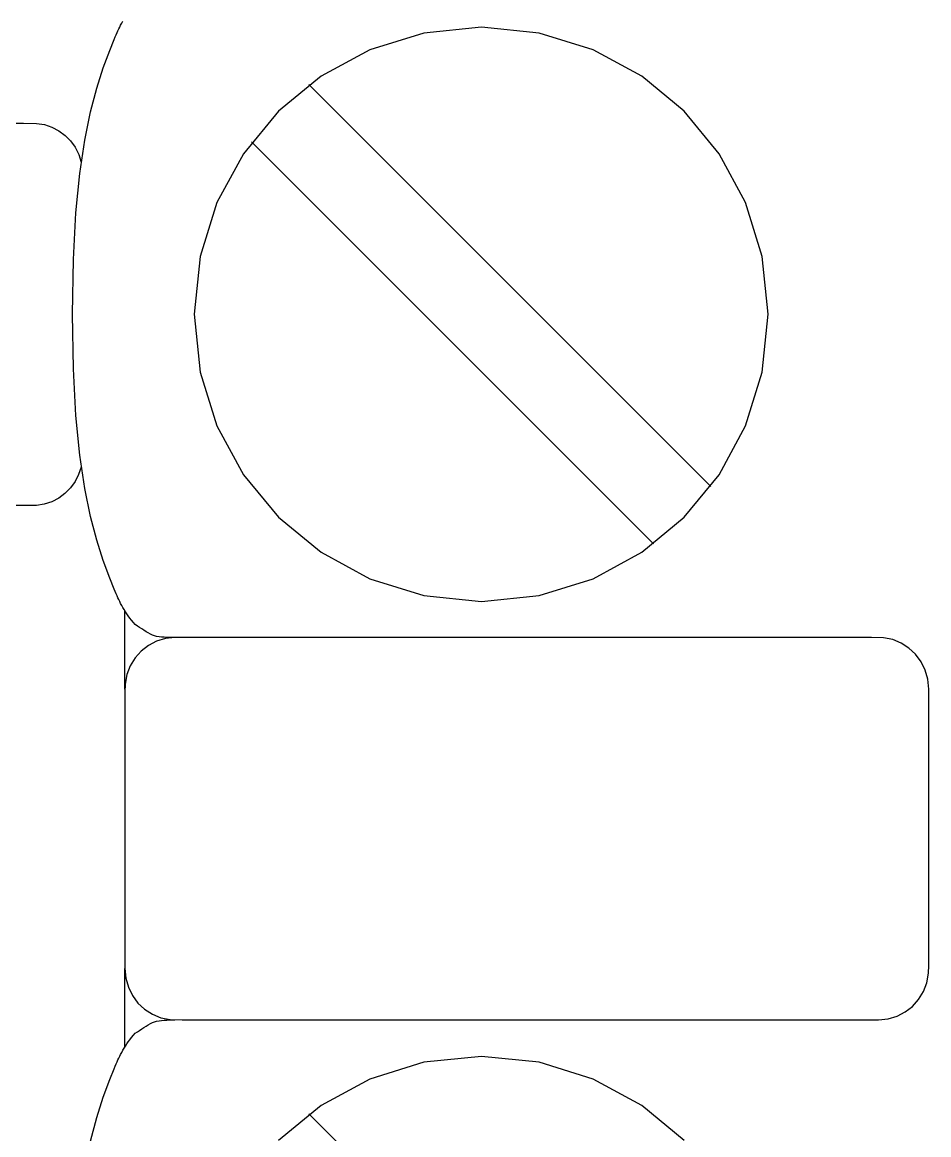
# Model space of a CAD drawing. Extents: x 1 to 47.7, y 0.2 to 35.
# Drawn here: x 35.393 to 35.922, y 17.557 to 18.205 of the extents above; entities that cross this region are included whole.
import ezdxf

# ---------------------------------------------------------------- set-up
doc = ezdxf.new("R2010")
doc.units = 0
doc.header["$MEASUREMENT"] = 0
for name, color, linetype in [('5_1___24__TARGET_LEDS___12', 7, 'CONTINUOUS'), ('6_2___8__INDEPENDENT_INPUT', 7, 'CONTINUOUS'), ('6_3___8__OPTOISO_INDEPENDE', 7, 'CONTINUOUS'), ('6_4___24__OPTOISO_INDEPEND', 7, 'CONTINUOUS'), ('6_5___8__INDEPENDENT_INPUT', 7, 'CONTINUOUS'), ('6_6___8__INDEPENDENT_INPUT', 7, 'CONTINUOUS'), ('6_7___8__OPTOISO_INDEPENDE', 7, 'CONTINUOUS'), ('6_8___8__OPTOISO_INDEPENDE', 7, 'CONTINUOUS')]:
    doc.layers.add(name, color=color, linetype=linetype)

msp = doc.modelspace()

# ---------------------------------------------------------------- linework, layer by layer
at = {"layer": '5_1___24__TARGET_LEDS___12'}
for points in [[(35.48256, 17.84659), (35.48106, 17.84659), (35.47949, 17.84662), (35.47789, 17.84666), (35.47629, 17.84674), (35.47473, 17.84687), (35.47324, 17.84704), (35.47187, 17.84726), (35.47065, 17.84756), (35.4695, 17.84798), (35.46826, 17.84857), (35.467, 17.84926), (35.46574, 17.85002), (35.46447, 17.85083), (35.4632, 17.85166), (35.46193, 17.8525), (35.46067, 17.85333), (35.45942, 17.85413), (35.45827, 17.85535), (35.4572, 17.85666), (35.45621, 17.85794), (35.45528, 17.8592), (35.45441, 17.86044), (35.45361, 17.86168), (35.45285, 17.86291), (35.45214, 17.86414), (35.45147, 17.86537), (35.45086, 17.86654), (35.4503, 17.86764), (35.44977, 17.86869), (35.44926, 17.86976), (35.44875, 17.87087), (35.44822, 17.87206), (35.44766, 17.87339), (35.44704, 17.87489), (35.44456, 17.88121), (35.44075, 17.89149), (35.43693, 17.90328), (35.43327, 17.91709), (35.42991, 17.93347), (35.42703, 17.95293), (35.42477, 17.976), (35.4233, 18.0032), (35.42277, 18.03506), (35.4233, 18.06692), (35.42477, 18.09412), (35.42703, 18.11719), (35.42991, 18.13665), (35.43327, 18.15302), (35.43693, 18.16684), (35.44075, 18.17863), (35.44456, 18.18891), (35.44704, 18.19522), (35.44766, 18.19672), (35.44822, 18.19805), (35.44875, 18.19925), (35.44926, 18.20036), (35.44977, 18.20142), (35.4503, 18.20248), (35.45086, 18.20357), (35.45147, 18.20474), (35.45214, 18.20598)], [(35.79492, 17.93471), (35.56065, 18.16898)], [(35.36199, 18.14643), (35.39423, 18.14643), (35.40173, 18.14636), (35.40639, 18.14563), (35.41077, 18.14418), (35.41481, 18.14207), (35.41846, 18.13936), (35.42165, 18.13611), (35.42432, 18.13239), (35.42642, 18.12826), (35.42789, 18.12378)], [(35.7615, 17.90129), (35.52723, 18.13555)], [(35.42789, 17.946), (35.42639, 17.94157), (35.42427, 17.93748), (35.42159, 17.93379), (35.4184, 17.93058), (35.41475, 17.9279), (35.41072, 17.92581), (35.40636, 17.92438), (35.40172, 17.92366), (35.39423, 17.92359), (35.36199, 17.92359)], [(35.45331, 17.8166), (35.45331, 17.86215)], [(35.45331, 17.6082), (35.45331, 17.65374)], [(35.43327, 17.55302), (35.43693, 17.56684), (35.44075, 17.57862), (35.44456, 17.5889), (35.44704, 17.59522), (35.44766, 17.59672), (35.44822, 17.59805), (35.44875, 17.59925), (35.44926, 17.60036), (35.44977, 17.60142), (35.4503, 17.60248), (35.45086, 17.60357), (35.45147, 17.60474), (35.45214, 17.60597), (35.45285, 17.60721), (35.45361, 17.60843), (35.45441, 17.60967), (35.45528, 17.61091), (35.45621, 17.61217), (35.4572, 17.61345), (35.45827, 17.61476), (35.45942, 17.61599), (35.46067, 17.61678), (35.46193, 17.61761), (35.4632, 17.61845), (35.46447, 17.61929), (35.46574, 17.62009), (35.467, 17.62085), (35.46826, 17.62154), (35.4695, 17.62214), (35.47065, 17.62256), (35.47187, 17.62287), (35.47324, 17.62312), (35.47473, 17.62333), (35.47629, 17.62349), (35.47789, 17.6236), (35.47949, 17.62368), (35.48106, 17.62373), (35.48256, 17.62374)], [(35.77942, 17.55339), (35.7547, 17.57382), (35.72632, 17.58924), (35.69495, 17.59899), (35.66127, 17.60239), (35.62756, 17.59899), (35.59615, 17.58924), (35.5677, 17.57382), (35.54291, 17.55339)], [(35.79492, 17.33471), (35.56065, 17.56897)]]:
    msp.add_lwpolyline(points, dxfattribs=at)
for points in [[(35.66127, 17.86771), (35.69495, 17.87111), (35.72632, 17.88086), (35.7547, 17.89629), (35.77942, 17.91673), (35.79982, 17.94151), (35.81522, 17.96995), (35.82495, 18.00138), (35.82834, 18.03513), (35.82495, 18.06883), (35.81522, 18.10022), (35.79982, 18.12863), (35.77942, 18.15339), (35.7547, 18.17382), (35.72632, 18.18925), (35.69495, 18.199), (35.66127, 18.2024), (35.62756, 18.199), (35.59615, 18.18925), (35.5677, 18.17382), (35.54291, 18.15339), (35.52245, 18.12863), (35.50699, 18.10022), (35.49722, 18.06883), (35.49381, 18.03513), (35.49722, 18.00138), (35.50699, 17.96995), (35.52245, 17.94151), (35.54291, 17.91673), (35.5677, 17.89629), (35.59615, 17.88086), (35.62756, 17.87111)], [(35.48256, 17.84659), (35.477, 17.84605), (35.47179, 17.84449), (35.46703, 17.84202), (35.46283, 17.83874), (35.45927, 17.83474), (35.45645, 17.83014), (35.45448, 17.82502), (35.45345, 17.81949), (35.45331, 17.81497), (35.45331, 17.80317), (35.45331, 17.78262), (35.45331, 17.7565), (35.45331, 17.72799), (35.45331, 17.70028), (35.45331, 17.67655), (35.45331, 17.65997), (35.45331, 17.65374), (35.45384, 17.64804), (35.45536, 17.6427), (35.45776, 17.63783), (35.46096, 17.63351), (35.46485, 17.62986), (35.46935, 17.62697), (35.47434, 17.62494), (35.47974, 17.62388), (35.48665, 17.62374), (35.51638, 17.62374), (35.56815, 17.62374), (35.63395, 17.62374), (35.70577, 17.62374), (35.77558, 17.62374), (35.83537, 17.62374), (35.87712, 17.62374), (35.89282, 17.62374), (35.89838, 17.62428), (35.90359, 17.62584), (35.90835, 17.62831), (35.91255, 17.63159), (35.91611, 17.63559), (35.91892, 17.6402), (35.9209, 17.64532), (35.92193, 17.65085), (35.92206, 17.65537), (35.92206, 17.66717), (35.92206, 17.68772), (35.92206, 17.71384), (35.92206, 17.74235), (35.92206, 17.77006), (35.92206, 17.79379), (35.92206, 17.81037), (35.92206, 17.8166), (35.92154, 17.8223), (35.92002, 17.82763), (35.91762, 17.83251), (35.91442, 17.83682), (35.91052, 17.84048), (35.90603, 17.84336), (35.90104, 17.84539), (35.89564, 17.84645), (35.88873, 17.84659), (35.859, 17.84659), (35.80723, 17.84659), (35.74143, 17.84659), (35.66961, 17.84659), (35.5998, 17.84659), (35.54001, 17.84659), (35.49826, 17.84659)]]:
    msp.add_lwpolyline(points, close=True, dxfattribs=at)
at = {"layer": '6_2___8__INDEPENDENT_INPUT'}
for points in [[(35.48256, 17.84659), (35.48106, 17.84659), (35.47949, 17.84662), (35.47789, 17.84666), (35.47629, 17.84674), (35.47473, 17.84687), (35.47324, 17.84704), (35.47187, 17.84726), (35.47065, 17.84756), (35.4695, 17.84798), (35.46826, 17.84857), (35.467, 17.84926), (35.46574, 17.85002), (35.46447, 17.85083), (35.4632, 17.85166), (35.46193, 17.8525), (35.46067, 17.85333), (35.45942, 17.85413), (35.45827, 17.85535), (35.4572, 17.85666), (35.45621, 17.85794), (35.45528, 17.8592), (35.45441, 17.86044), (35.45361, 17.86168), (35.45285, 17.86291), (35.45214, 17.86414), (35.45147, 17.86537), (35.45086, 17.86654), (35.4503, 17.86764), (35.44977, 17.86869), (35.44926, 17.86976), (35.44875, 17.87087), (35.44822, 17.87206), (35.44766, 17.87339), (35.44704, 17.87489), (35.44456, 17.88121), (35.44075, 17.89149), (35.43693, 17.90328), (35.43327, 17.91709), (35.42991, 17.93347), (35.42703, 17.95293), (35.42477, 17.976), (35.4233, 18.0032), (35.42277, 18.03506), (35.4233, 18.06692), (35.42477, 18.09412), (35.42703, 18.11719), (35.42991, 18.13665), (35.43327, 18.15302), (35.43693, 18.16684), (35.44075, 18.17863), (35.44456, 18.18891), (35.44704, 18.19522), (35.44766, 18.19672), (35.44822, 18.19805), (35.44875, 18.19925), (35.44926, 18.20036), (35.44977, 18.20142), (35.4503, 18.20248), (35.45086, 18.20357), (35.45147, 18.20474), (35.45214, 18.20598)], [(35.79492, 17.93471), (35.56065, 18.16898)], [(35.36199, 18.14643), (35.39423, 18.14643), (35.40173, 18.14636), (35.40639, 18.14563), (35.41077, 18.14418), (35.41481, 18.14207), (35.41846, 18.13936), (35.42165, 18.13611), (35.42432, 18.13239), (35.42642, 18.12826), (35.42789, 18.12378)], [(35.7615, 17.90129), (35.52723, 18.13555)], [(35.42789, 17.946), (35.42639, 17.94157), (35.42427, 17.93748), (35.42159, 17.93379), (35.4184, 17.93058), (35.41475, 17.9279), (35.41072, 17.92581), (35.40636, 17.92438), (35.40172, 17.92366), (35.39423, 17.92359), (35.36199, 17.92359)], [(35.45331, 17.8166), (35.45331, 17.86215)], [(35.45331, 17.6082), (35.45331, 17.65374)], [(35.43327, 17.55302), (35.43693, 17.56684), (35.44075, 17.57862), (35.44456, 17.5889), (35.44704, 17.59522), (35.44766, 17.59672), (35.44822, 17.59805), (35.44875, 17.59925), (35.44926, 17.60036), (35.44977, 17.60142), (35.4503, 17.60248), (35.45086, 17.60357), (35.45147, 17.60474), (35.45214, 17.60597), (35.45285, 17.60721), (35.45361, 17.60843), (35.45441, 17.60967), (35.45528, 17.61091), (35.45621, 17.61217), (35.4572, 17.61345), (35.45827, 17.61476), (35.45942, 17.61599), (35.46067, 17.61678), (35.46193, 17.61761), (35.4632, 17.61845), (35.46447, 17.61929), (35.46574, 17.62009), (35.467, 17.62085), (35.46826, 17.62154), (35.4695, 17.62214), (35.47065, 17.62256), (35.47187, 17.62287), (35.47324, 17.62312), (35.47473, 17.62333), (35.47629, 17.62349), (35.47789, 17.6236), (35.47949, 17.62368), (35.48106, 17.62373), (35.48256, 17.62374)], [(35.77942, 17.55339), (35.7547, 17.57382), (35.72632, 17.58924), (35.69495, 17.59899), (35.66127, 17.60239), (35.62756, 17.59899), (35.59615, 17.58924), (35.5677, 17.57382), (35.54291, 17.55339)], [(35.79492, 17.33471), (35.56065, 17.56897)]]:
    msp.add_lwpolyline(points, dxfattribs=at)
for points in [[(35.66127, 17.86771), (35.69495, 17.87111), (35.72632, 17.88086), (35.7547, 17.89629), (35.77942, 17.91673), (35.79982, 17.94151), (35.81522, 17.96995), (35.82495, 18.00138), (35.82834, 18.03513), (35.82495, 18.06883), (35.81522, 18.10022), (35.79982, 18.12863), (35.77942, 18.15339), (35.7547, 18.17382), (35.72632, 18.18925), (35.69495, 18.199), (35.66127, 18.2024), (35.62756, 18.199), (35.59615, 18.18925), (35.5677, 18.17382), (35.54291, 18.15339), (35.52245, 18.12863), (35.50699, 18.10022), (35.49722, 18.06883), (35.49381, 18.03513), (35.49722, 18.00138), (35.50699, 17.96995), (35.52245, 17.94151), (35.54291, 17.91673), (35.5677, 17.89629), (35.59615, 17.88086), (35.62756, 17.87111)], [(35.48256, 17.84659), (35.477, 17.84605), (35.47179, 17.84449), (35.46703, 17.84202), (35.46283, 17.83874), (35.45927, 17.83474), (35.45645, 17.83014), (35.45448, 17.82502), (35.45345, 17.81949), (35.45331, 17.81497), (35.45331, 17.80317), (35.45331, 17.78262), (35.45331, 17.7565), (35.45331, 17.72799), (35.45331, 17.70028), (35.45331, 17.67655), (35.45331, 17.65997), (35.45331, 17.65374), (35.45384, 17.64804), (35.45536, 17.6427), (35.45776, 17.63783), (35.46096, 17.63351), (35.46485, 17.62986), (35.46935, 17.62697), (35.47434, 17.62494), (35.47974, 17.62388), (35.48665, 17.62374), (35.51638, 17.62374), (35.56815, 17.62374), (35.63395, 17.62374), (35.70577, 17.62374), (35.77558, 17.62374), (35.83537, 17.62374), (35.87712, 17.62374), (35.89282, 17.62374), (35.89838, 17.62428), (35.90359, 17.62584), (35.90835, 17.62831), (35.91255, 17.63159), (35.91611, 17.63559), (35.91892, 17.6402), (35.9209, 17.64532), (35.92193, 17.65085), (35.92206, 17.65537), (35.92206, 17.66717), (35.92206, 17.68772), (35.92206, 17.71384), (35.92206, 17.74235), (35.92206, 17.77006), (35.92206, 17.79379), (35.92206, 17.81037), (35.92206, 17.8166), (35.92154, 17.8223), (35.92002, 17.82763), (35.91762, 17.83251), (35.91442, 17.83682), (35.91052, 17.84048), (35.90603, 17.84336), (35.90104, 17.84539), (35.89564, 17.84645), (35.88873, 17.84659), (35.859, 17.84659), (35.80723, 17.84659), (35.74143, 17.84659), (35.66961, 17.84659), (35.5998, 17.84659), (35.54001, 17.84659), (35.49826, 17.84659)]]:
    msp.add_lwpolyline(points, close=True, dxfattribs=at)
at = {"layer": '6_3___8__OPTOISO_INDEPENDE'}
for points in [[(35.48256, 17.84659), (35.48106, 17.84659), (35.47949, 17.84662), (35.47789, 17.84666), (35.47629, 17.84674), (35.47473, 17.84687), (35.47324, 17.84704), (35.47187, 17.84726), (35.47065, 17.84756), (35.4695, 17.84798), (35.46826, 17.84857), (35.467, 17.84926), (35.46574, 17.85002), (35.46447, 17.85083), (35.4632, 17.85166), (35.46193, 17.8525), (35.46067, 17.85333), (35.45942, 17.85413), (35.45827, 17.85535), (35.4572, 17.85666), (35.45621, 17.85794), (35.45528, 17.8592), (35.45441, 17.86044), (35.45361, 17.86168), (35.45285, 17.86291), (35.45214, 17.86414), (35.45147, 17.86537), (35.45086, 17.86654), (35.4503, 17.86764), (35.44977, 17.86869), (35.44926, 17.86976), (35.44875, 17.87087), (35.44822, 17.87206), (35.44766, 17.87339), (35.44704, 17.87489), (35.44456, 17.88121), (35.44075, 17.89149), (35.43693, 17.90328), (35.43327, 17.91709), (35.42991, 17.93347), (35.42703, 17.95293), (35.42477, 17.976), (35.4233, 18.0032), (35.42277, 18.03506), (35.4233, 18.06692), (35.42477, 18.09412), (35.42703, 18.11719), (35.42991, 18.13665), (35.43327, 18.15302), (35.43693, 18.16684), (35.44075, 18.17863), (35.44456, 18.18891), (35.44704, 18.19522), (35.44766, 18.19672), (35.44822, 18.19805), (35.44875, 18.19925), (35.44926, 18.20036), (35.44977, 18.20142), (35.4503, 18.20248), (35.45086, 18.20357), (35.45147, 18.20474), (35.45214, 18.20598)], [(35.79492, 17.93471), (35.56065, 18.16898)], [(35.36199, 18.14643), (35.39423, 18.14643), (35.40173, 18.14636), (35.40639, 18.14563), (35.41077, 18.14418), (35.41481, 18.14207), (35.41846, 18.13936), (35.42165, 18.13611), (35.42432, 18.13239), (35.42642, 18.12826), (35.42789, 18.12378)], [(35.7615, 17.90129), (35.52723, 18.13555)], [(35.42789, 17.946), (35.42639, 17.94157), (35.42427, 17.93748), (35.42159, 17.93379), (35.4184, 17.93058), (35.41475, 17.9279), (35.41072, 17.92581), (35.40636, 17.92438), (35.40172, 17.92366), (35.39423, 17.92359), (35.36199, 17.92359)], [(35.45331, 17.8166), (35.45331, 17.86215)], [(35.45331, 17.6082), (35.45331, 17.65374)], [(35.43327, 17.55302), (35.43693, 17.56684), (35.44075, 17.57862), (35.44456, 17.5889), (35.44704, 17.59522), (35.44766, 17.59672), (35.44822, 17.59805), (35.44875, 17.59925), (35.44926, 17.60036), (35.44977, 17.60142), (35.4503, 17.60248), (35.45086, 17.60357), (35.45147, 17.60474), (35.45214, 17.60597), (35.45285, 17.60721), (35.45361, 17.60843), (35.45441, 17.60967), (35.45528, 17.61091), (35.45621, 17.61217), (35.4572, 17.61345), (35.45827, 17.61476), (35.45942, 17.61599), (35.46067, 17.61678), (35.46193, 17.61761), (35.4632, 17.61845), (35.46447, 17.61929), (35.46574, 17.62009), (35.467, 17.62085), (35.46826, 17.62154), (35.4695, 17.62214), (35.47065, 17.62256), (35.47187, 17.62287), (35.47324, 17.62312), (35.47473, 17.62333), (35.47629, 17.62349), (35.47789, 17.6236), (35.47949, 17.62368), (35.48106, 17.62373), (35.48256, 17.62374)], [(35.77942, 17.55339), (35.7547, 17.57382), (35.72632, 17.58924), (35.69495, 17.59899), (35.66127, 17.60239), (35.62756, 17.59899), (35.59615, 17.58924), (35.5677, 17.57382), (35.54291, 17.55339)], [(35.79492, 17.33471), (35.56065, 17.56897)]]:
    msp.add_lwpolyline(points, dxfattribs=at)
for points in [[(35.66127, 17.86771), (35.69495, 17.87111), (35.72632, 17.88086), (35.7547, 17.89629), (35.77942, 17.91673), (35.79982, 17.94151), (35.81522, 17.96995), (35.82495, 18.00138), (35.82834, 18.03513), (35.82495, 18.06883), (35.81522, 18.10022), (35.79982, 18.12863), (35.77942, 18.15339), (35.7547, 18.17382), (35.72632, 18.18925), (35.69495, 18.199), (35.66127, 18.2024), (35.62756, 18.199), (35.59615, 18.18925), (35.5677, 18.17382), (35.54291, 18.15339), (35.52245, 18.12863), (35.50699, 18.10022), (35.49722, 18.06883), (35.49381, 18.03513), (35.49722, 18.00138), (35.50699, 17.96995), (35.52245, 17.94151), (35.54291, 17.91673), (35.5677, 17.89629), (35.59615, 17.88086), (35.62756, 17.87111)], [(35.48256, 17.84659), (35.477, 17.84605), (35.47179, 17.84449), (35.46703, 17.84202), (35.46283, 17.83874), (35.45927, 17.83474), (35.45645, 17.83014), (35.45448, 17.82502), (35.45345, 17.81949), (35.45331, 17.81497), (35.45331, 17.80317), (35.45331, 17.78262), (35.45331, 17.7565), (35.45331, 17.72799), (35.45331, 17.70028), (35.45331, 17.67655), (35.45331, 17.65997), (35.45331, 17.65374), (35.45384, 17.64804), (35.45536, 17.6427), (35.45776, 17.63783), (35.46096, 17.63351), (35.46485, 17.62986), (35.46935, 17.62697), (35.47434, 17.62494), (35.47974, 17.62388), (35.48665, 17.62374), (35.51638, 17.62374), (35.56815, 17.62374), (35.63395, 17.62374), (35.70577, 17.62374), (35.77558, 17.62374), (35.83537, 17.62374), (35.87712, 17.62374), (35.89282, 17.62374), (35.89838, 17.62428), (35.90359, 17.62584), (35.90835, 17.62831), (35.91255, 17.63159), (35.91611, 17.63559), (35.91892, 17.6402), (35.9209, 17.64532), (35.92193, 17.65085), (35.92206, 17.65537), (35.92206, 17.66717), (35.92206, 17.68772), (35.92206, 17.71384), (35.92206, 17.74235), (35.92206, 17.77006), (35.92206, 17.79379), (35.92206, 17.81037), (35.92206, 17.8166), (35.92154, 17.8223), (35.92002, 17.82763), (35.91762, 17.83251), (35.91442, 17.83682), (35.91052, 17.84048), (35.90603, 17.84336), (35.90104, 17.84539), (35.89564, 17.84645), (35.88873, 17.84659), (35.859, 17.84659), (35.80723, 17.84659), (35.74143, 17.84659), (35.66961, 17.84659), (35.5998, 17.84659), (35.54001, 17.84659), (35.49826, 17.84659)]]:
    msp.add_lwpolyline(points, close=True, dxfattribs=at)
at = {"layer": '6_4___24__OPTOISO_INDEPEND'}
for points in [[(35.48256, 17.84659), (35.48106, 17.84659), (35.47949, 17.84662), (35.47789, 17.84666), (35.47629, 17.84674), (35.47473, 17.84687), (35.47324, 17.84704), (35.47187, 17.84726), (35.47065, 17.84756), (35.4695, 17.84798), (35.46826, 17.84857), (35.467, 17.84926), (35.46574, 17.85002), (35.46447, 17.85083), (35.4632, 17.85166), (35.46193, 17.8525), (35.46067, 17.85333), (35.45942, 17.85413), (35.45827, 17.85535), (35.4572, 17.85666), (35.45621, 17.85794), (35.45528, 17.8592), (35.45441, 17.86044), (35.45361, 17.86168), (35.45285, 17.86291), (35.45214, 17.86414), (35.45147, 17.86537), (35.45086, 17.86654), (35.4503, 17.86764), (35.44977, 17.86869), (35.44926, 17.86976), (35.44875, 17.87087), (35.44822, 17.87206), (35.44766, 17.87339), (35.44704, 17.87489), (35.44456, 17.88121), (35.44075, 17.89149), (35.43693, 17.90328), (35.43327, 17.91709), (35.42991, 17.93347), (35.42703, 17.95293), (35.42477, 17.976), (35.4233, 18.0032), (35.42277, 18.03506), (35.4233, 18.06692), (35.42477, 18.09412), (35.42703, 18.11719), (35.42991, 18.13665), (35.43327, 18.15302), (35.43693, 18.16684), (35.44075, 18.17863), (35.44456, 18.18891), (35.44704, 18.19522), (35.44766, 18.19672), (35.44822, 18.19805), (35.44875, 18.19925), (35.44926, 18.20036), (35.44977, 18.20142), (35.4503, 18.20248), (35.45086, 18.20357), (35.45147, 18.20474), (35.45214, 18.20598)], [(35.79492, 17.93471), (35.56065, 18.16898)], [(35.36199, 18.14643), (35.39423, 18.14643), (35.40173, 18.14636), (35.40639, 18.14563), (35.41077, 18.14418), (35.41481, 18.14207), (35.41846, 18.13936), (35.42165, 18.13611), (35.42432, 18.13239), (35.42642, 18.12826), (35.42789, 18.12378)], [(35.7615, 17.90129), (35.52723, 18.13555)], [(35.42789, 17.946), (35.42639, 17.94157), (35.42427, 17.93748), (35.42159, 17.93379), (35.4184, 17.93058), (35.41475, 17.9279), (35.41072, 17.92581), (35.40636, 17.92438), (35.40172, 17.92366), (35.39423, 17.92359), (35.36199, 17.92359)], [(35.45331, 17.8166), (35.45331, 17.86215)], [(35.45331, 17.6082), (35.45331, 17.65374)], [(35.43327, 17.55302), (35.43693, 17.56684), (35.44075, 17.57862), (35.44456, 17.5889), (35.44704, 17.59522), (35.44766, 17.59672), (35.44822, 17.59805), (35.44875, 17.59925), (35.44926, 17.60036), (35.44977, 17.60142), (35.4503, 17.60248), (35.45086, 17.60357), (35.45147, 17.60474), (35.45214, 17.60597), (35.45285, 17.60721), (35.45361, 17.60843), (35.45441, 17.60967), (35.45528, 17.61091), (35.45621, 17.61217), (35.4572, 17.61345), (35.45827, 17.61476), (35.45942, 17.61599), (35.46067, 17.61678), (35.46193, 17.61761), (35.4632, 17.61845), (35.46447, 17.61929), (35.46574, 17.62009), (35.467, 17.62085), (35.46826, 17.62154), (35.4695, 17.62214), (35.47065, 17.62256), (35.47187, 17.62287), (35.47324, 17.62312), (35.47473, 17.62333), (35.47629, 17.62349), (35.47789, 17.6236), (35.47949, 17.62368), (35.48106, 17.62373), (35.48256, 17.62374)], [(35.77942, 17.55339), (35.7547, 17.57382), (35.72632, 17.58924), (35.69495, 17.59899), (35.66127, 17.60239), (35.62756, 17.59899), (35.59615, 17.58924), (35.5677, 17.57382), (35.54291, 17.55339)], [(35.79492, 17.33471), (35.56065, 17.56897)]]:
    msp.add_lwpolyline(points, dxfattribs=at)
for points in [[(35.66127, 17.86771), (35.69495, 17.87111), (35.72632, 17.88086), (35.7547, 17.89629), (35.77942, 17.91673), (35.79982, 17.94151), (35.81522, 17.96995), (35.82495, 18.00138), (35.82834, 18.03513), (35.82495, 18.06883), (35.81522, 18.10022), (35.79982, 18.12863), (35.77942, 18.15339), (35.7547, 18.17382), (35.72632, 18.18925), (35.69495, 18.199), (35.66127, 18.2024), (35.62756, 18.199), (35.59615, 18.18925), (35.5677, 18.17382), (35.54291, 18.15339), (35.52245, 18.12863), (35.50699, 18.10022), (35.49722, 18.06883), (35.49381, 18.03513), (35.49722, 18.00138), (35.50699, 17.96995), (35.52245, 17.94151), (35.54291, 17.91673), (35.5677, 17.89629), (35.59615, 17.88086), (35.62756, 17.87111)], [(35.48256, 17.84659), (35.477, 17.84605), (35.47179, 17.84449), (35.46703, 17.84202), (35.46283, 17.83874), (35.45927, 17.83474), (35.45645, 17.83014), (35.45448, 17.82502), (35.45345, 17.81949), (35.45331, 17.81497), (35.45331, 17.80317), (35.45331, 17.78262), (35.45331, 17.7565), (35.45331, 17.72799), (35.45331, 17.70028), (35.45331, 17.67655), (35.45331, 17.65997), (35.45331, 17.65374), (35.45384, 17.64804), (35.45536, 17.6427), (35.45776, 17.63783), (35.46096, 17.63351), (35.46485, 17.62986), (35.46935, 17.62697), (35.47434, 17.62494), (35.47974, 17.62388), (35.48665, 17.62374), (35.51638, 17.62374), (35.56815, 17.62374), (35.63395, 17.62374), (35.70577, 17.62374), (35.77558, 17.62374), (35.83537, 17.62374), (35.87712, 17.62374), (35.89282, 17.62374), (35.89838, 17.62428), (35.90359, 17.62584), (35.90835, 17.62831), (35.91255, 17.63159), (35.91611, 17.63559), (35.91892, 17.6402), (35.9209, 17.64532), (35.92193, 17.65085), (35.92206, 17.65537), (35.92206, 17.66717), (35.92206, 17.68772), (35.92206, 17.71384), (35.92206, 17.74235), (35.92206, 17.77006), (35.92206, 17.79379), (35.92206, 17.81037), (35.92206, 17.8166), (35.92154, 17.8223), (35.92002, 17.82763), (35.91762, 17.83251), (35.91442, 17.83682), (35.91052, 17.84048), (35.90603, 17.84336), (35.90104, 17.84539), (35.89564, 17.84645), (35.88873, 17.84659), (35.859, 17.84659), (35.80723, 17.84659), (35.74143, 17.84659), (35.66961, 17.84659), (35.5998, 17.84659), (35.54001, 17.84659), (35.49826, 17.84659)]]:
    msp.add_lwpolyline(points, close=True, dxfattribs=at)
at = {"layer": '6_5___8__INDEPENDENT_INPUT'}
for points in [[(35.48256, 17.84659), (35.48106, 17.84659), (35.47949, 17.84662), (35.47789, 17.84666), (35.47629, 17.84674), (35.47473, 17.84687), (35.47324, 17.84704), (35.47187, 17.84726), (35.47065, 17.84756), (35.4695, 17.84798), (35.46826, 17.84857), (35.467, 17.84926), (35.46574, 17.85002), (35.46447, 17.85083), (35.4632, 17.85166), (35.46193, 17.8525), (35.46067, 17.85333), (35.45942, 17.85413), (35.45827, 17.85535), (35.4572, 17.85666), (35.45621, 17.85794), (35.45528, 17.8592), (35.45441, 17.86044), (35.45361, 17.86168), (35.45285, 17.86291), (35.45214, 17.86414), (35.45147, 17.86537), (35.45086, 17.86654), (35.4503, 17.86764), (35.44977, 17.86869), (35.44926, 17.86976), (35.44875, 17.87087), (35.44822, 17.87206), (35.44766, 17.87339), (35.44704, 17.87489), (35.44456, 17.88121), (35.44075, 17.89149), (35.43693, 17.90328), (35.43327, 17.91709), (35.42991, 17.93347), (35.42703, 17.95293), (35.42477, 17.976), (35.4233, 18.0032), (35.42277, 18.03506), (35.4233, 18.06692), (35.42477, 18.09412), (35.42703, 18.11719), (35.42991, 18.13665), (35.43327, 18.15302), (35.43693, 18.16684), (35.44075, 18.17863), (35.44456, 18.18891), (35.44704, 18.19522), (35.44766, 18.19672), (35.44822, 18.19805), (35.44875, 18.19925), (35.44926, 18.20036), (35.44977, 18.20142), (35.4503, 18.20248), (35.45086, 18.20357), (35.45147, 18.20474), (35.45214, 18.20598)], [(35.79492, 17.93471), (35.56065, 18.16898)], [(35.36199, 18.14643), (35.39423, 18.14643), (35.40173, 18.14636), (35.40639, 18.14563), (35.41077, 18.14418), (35.41481, 18.14207), (35.41846, 18.13936), (35.42165, 18.13611), (35.42432, 18.13239), (35.42642, 18.12826), (35.42789, 18.12378)], [(35.7615, 17.90129), (35.52723, 18.13555)], [(35.42789, 17.946), (35.42639, 17.94157), (35.42427, 17.93748), (35.42159, 17.93379), (35.4184, 17.93058), (35.41475, 17.9279), (35.41072, 17.92581), (35.40636, 17.92438), (35.40172, 17.92366), (35.39423, 17.92359), (35.36199, 17.92359)], [(35.45331, 17.8166), (35.45331, 17.86215)], [(35.45331, 17.6082), (35.45331, 17.65374)], [(35.43327, 17.55302), (35.43693, 17.56684), (35.44075, 17.57862), (35.44456, 17.5889), (35.44704, 17.59522), (35.44766, 17.59672), (35.44822, 17.59805), (35.44875, 17.59925), (35.44926, 17.60036), (35.44977, 17.60142), (35.4503, 17.60248), (35.45086, 17.60357), (35.45147, 17.60474), (35.45214, 17.60597), (35.45285, 17.60721), (35.45361, 17.60843), (35.45441, 17.60967), (35.45528, 17.61091), (35.45621, 17.61217), (35.4572, 17.61345), (35.45827, 17.61476), (35.45942, 17.61599), (35.46067, 17.61678), (35.46193, 17.61761), (35.4632, 17.61845), (35.46447, 17.61929), (35.46574, 17.62009), (35.467, 17.62085), (35.46826, 17.62154), (35.4695, 17.62214), (35.47065, 17.62256), (35.47187, 17.62287), (35.47324, 17.62312), (35.47473, 17.62333), (35.47629, 17.62349), (35.47789, 17.6236), (35.47949, 17.62368), (35.48106, 17.62373), (35.48256, 17.62374)], [(35.77942, 17.55339), (35.7547, 17.57382), (35.72632, 17.58924), (35.69495, 17.59899), (35.66127, 17.60239), (35.62756, 17.59899), (35.59615, 17.58924), (35.5677, 17.57382), (35.54291, 17.55339)], [(35.79492, 17.33471), (35.56065, 17.56897)]]:
    msp.add_lwpolyline(points, dxfattribs=at)
for points in [[(35.66127, 17.86771), (35.69495, 17.87111), (35.72632, 17.88086), (35.7547, 17.89629), (35.77942, 17.91673), (35.79982, 17.94151), (35.81522, 17.96995), (35.82495, 18.00138), (35.82834, 18.03513), (35.82495, 18.06883), (35.81522, 18.10022), (35.79982, 18.12863), (35.77942, 18.15339), (35.7547, 18.17382), (35.72632, 18.18925), (35.69495, 18.199), (35.66127, 18.2024), (35.62756, 18.199), (35.59615, 18.18925), (35.5677, 18.17382), (35.54291, 18.15339), (35.52245, 18.12863), (35.50699, 18.10022), (35.49722, 18.06883), (35.49381, 18.03513), (35.49722, 18.00138), (35.50699, 17.96995), (35.52245, 17.94151), (35.54291, 17.91673), (35.5677, 17.89629), (35.59615, 17.88086), (35.62756, 17.87111)], [(35.48256, 17.84659), (35.477, 17.84605), (35.47179, 17.84449), (35.46703, 17.84202), (35.46283, 17.83874), (35.45927, 17.83474), (35.45645, 17.83014), (35.45448, 17.82502), (35.45345, 17.81949), (35.45331, 17.81497), (35.45331, 17.80317), (35.45331, 17.78262), (35.45331, 17.7565), (35.45331, 17.72799), (35.45331, 17.70028), (35.45331, 17.67655), (35.45331, 17.65997), (35.45331, 17.65374), (35.45384, 17.64804), (35.45536, 17.6427), (35.45776, 17.63783), (35.46096, 17.63351), (35.46485, 17.62986), (35.46935, 17.62697), (35.47434, 17.62494), (35.47974, 17.62388), (35.48665, 17.62374), (35.51638, 17.62374), (35.56815, 17.62374), (35.63395, 17.62374), (35.70577, 17.62374), (35.77558, 17.62374), (35.83537, 17.62374), (35.87712, 17.62374), (35.89282, 17.62374), (35.89838, 17.62428), (35.90359, 17.62584), (35.90835, 17.62831), (35.91255, 17.63159), (35.91611, 17.63559), (35.91892, 17.6402), (35.9209, 17.64532), (35.92193, 17.65085), (35.92206, 17.65537), (35.92206, 17.66717), (35.92206, 17.68772), (35.92206, 17.71384), (35.92206, 17.74235), (35.92206, 17.77006), (35.92206, 17.79379), (35.92206, 17.81037), (35.92206, 17.8166), (35.92154, 17.8223), (35.92002, 17.82763), (35.91762, 17.83251), (35.91442, 17.83682), (35.91052, 17.84048), (35.90603, 17.84336), (35.90104, 17.84539), (35.89564, 17.84645), (35.88873, 17.84659), (35.859, 17.84659), (35.80723, 17.84659), (35.74143, 17.84659), (35.66961, 17.84659), (35.5998, 17.84659), (35.54001, 17.84659), (35.49826, 17.84659)]]:
    msp.add_lwpolyline(points, close=True, dxfattribs=at)
at = {"layer": '6_6___8__INDEPENDENT_INPUT'}
for points in [[(35.48256, 17.84659), (35.48106, 17.84659), (35.47949, 17.84662), (35.47789, 17.84666), (35.47629, 17.84674), (35.47473, 17.84687), (35.47324, 17.84704), (35.47187, 17.84726), (35.47065, 17.84756), (35.4695, 17.84798), (35.46826, 17.84857), (35.467, 17.84926), (35.46574, 17.85002), (35.46447, 17.85083), (35.4632, 17.85166), (35.46193, 17.8525), (35.46067, 17.85333), (35.45942, 17.85413), (35.45827, 17.85535), (35.4572, 17.85666), (35.45621, 17.85794), (35.45528, 17.8592), (35.45441, 17.86044), (35.45361, 17.86168), (35.45285, 17.86291), (35.45214, 17.86414), (35.45147, 17.86537), (35.45086, 17.86654), (35.4503, 17.86764), (35.44977, 17.86869), (35.44926, 17.86976), (35.44875, 17.87087), (35.44822, 17.87206), (35.44766, 17.87339), (35.44704, 17.87489), (35.44456, 17.88121), (35.44075, 17.89149), (35.43693, 17.90328), (35.43327, 17.91709), (35.42991, 17.93347), (35.42703, 17.95293), (35.42477, 17.976), (35.4233, 18.0032), (35.42277, 18.03506), (35.4233, 18.06692), (35.42477, 18.09412), (35.42703, 18.11719), (35.42991, 18.13665), (35.43327, 18.15302), (35.43693, 18.16684), (35.44075, 18.17863), (35.44456, 18.18891), (35.44704, 18.19522), (35.44766, 18.19672), (35.44822, 18.19805), (35.44875, 18.19925), (35.44926, 18.20036), (35.44977, 18.20142), (35.4503, 18.20248), (35.45086, 18.20357), (35.45147, 18.20474), (35.45214, 18.20598)], [(35.79492, 17.93471), (35.56065, 18.16898)], [(35.36199, 18.14643), (35.39423, 18.14643), (35.40173, 18.14636), (35.40639, 18.14563), (35.41077, 18.14418), (35.41481, 18.14207), (35.41846, 18.13936), (35.42165, 18.13611), (35.42432, 18.13239), (35.42642, 18.12826), (35.42789, 18.12378)], [(35.7615, 17.90129), (35.52723, 18.13555)], [(35.42789, 17.946), (35.42639, 17.94157), (35.42427, 17.93748), (35.42159, 17.93379), (35.4184, 17.93058), (35.41475, 17.9279), (35.41072, 17.92581), (35.40636, 17.92438), (35.40172, 17.92366), (35.39423, 17.92359), (35.36199, 17.92359)], [(35.45331, 17.8166), (35.45331, 17.86215)], [(35.45331, 17.6082), (35.45331, 17.65374)], [(35.43327, 17.55302), (35.43693, 17.56684), (35.44075, 17.57862), (35.44456, 17.5889), (35.44704, 17.59522), (35.44766, 17.59672), (35.44822, 17.59805), (35.44875, 17.59925), (35.44926, 17.60036), (35.44977, 17.60142), (35.4503, 17.60248), (35.45086, 17.60357), (35.45147, 17.60474), (35.45214, 17.60597), (35.45285, 17.60721), (35.45361, 17.60843), (35.45441, 17.60967), (35.45528, 17.61091), (35.45621, 17.61217), (35.4572, 17.61345), (35.45827, 17.61476), (35.45942, 17.61599), (35.46067, 17.61678), (35.46193, 17.61761), (35.4632, 17.61845), (35.46447, 17.61929), (35.46574, 17.62009), (35.467, 17.62085), (35.46826, 17.62154), (35.4695, 17.62214), (35.47065, 17.62256), (35.47187, 17.62287), (35.47324, 17.62312), (35.47473, 17.62333), (35.47629, 17.62349), (35.47789, 17.6236), (35.47949, 17.62368), (35.48106, 17.62373), (35.48256, 17.62374)], [(35.77942, 17.55339), (35.7547, 17.57382), (35.72632, 17.58924), (35.69495, 17.59899), (35.66127, 17.60239), (35.62756, 17.59899), (35.59615, 17.58924), (35.5677, 17.57382), (35.54291, 17.55339)], [(35.79492, 17.33471), (35.56065, 17.56897)]]:
    msp.add_lwpolyline(points, dxfattribs=at)
for points in [[(35.66127, 17.86771), (35.69495, 17.87111), (35.72632, 17.88086), (35.7547, 17.89629), (35.77942, 17.91673), (35.79982, 17.94151), (35.81522, 17.96995), (35.82495, 18.00138), (35.82834, 18.03513), (35.82495, 18.06883), (35.81522, 18.10022), (35.79982, 18.12863), (35.77942, 18.15339), (35.7547, 18.17382), (35.72632, 18.18925), (35.69495, 18.199), (35.66127, 18.2024), (35.62756, 18.199), (35.59615, 18.18925), (35.5677, 18.17382), (35.54291, 18.15339), (35.52245, 18.12863), (35.50699, 18.10022), (35.49722, 18.06883), (35.49381, 18.03513), (35.49722, 18.00138), (35.50699, 17.96995), (35.52245, 17.94151), (35.54291, 17.91673), (35.5677, 17.89629), (35.59615, 17.88086), (35.62756, 17.87111)], [(35.48256, 17.84659), (35.477, 17.84605), (35.47179, 17.84449), (35.46703, 17.84202), (35.46283, 17.83874), (35.45927, 17.83474), (35.45645, 17.83014), (35.45448, 17.82502), (35.45345, 17.81949), (35.45331, 17.81497), (35.45331, 17.80317), (35.45331, 17.78262), (35.45331, 17.7565), (35.45331, 17.72799), (35.45331, 17.70028), (35.45331, 17.67655), (35.45331, 17.65997), (35.45331, 17.65374), (35.45384, 17.64804), (35.45536, 17.6427), (35.45776, 17.63783), (35.46096, 17.63351), (35.46485, 17.62986), (35.46935, 17.62697), (35.47434, 17.62494), (35.47974, 17.62388), (35.48665, 17.62374), (35.51638, 17.62374), (35.56815, 17.62374), (35.63395, 17.62374), (35.70577, 17.62374), (35.77558, 17.62374), (35.83537, 17.62374), (35.87712, 17.62374), (35.89282, 17.62374), (35.89838, 17.62428), (35.90359, 17.62584), (35.90835, 17.62831), (35.91255, 17.63159), (35.91611, 17.63559), (35.91892, 17.6402), (35.9209, 17.64532), (35.92193, 17.65085), (35.92206, 17.65537), (35.92206, 17.66717), (35.92206, 17.68772), (35.92206, 17.71384), (35.92206, 17.74235), (35.92206, 17.77006), (35.92206, 17.79379), (35.92206, 17.81037), (35.92206, 17.8166), (35.92154, 17.8223), (35.92002, 17.82763), (35.91762, 17.83251), (35.91442, 17.83682), (35.91052, 17.84048), (35.90603, 17.84336), (35.90104, 17.84539), (35.89564, 17.84645), (35.88873, 17.84659), (35.859, 17.84659), (35.80723, 17.84659), (35.74143, 17.84659), (35.66961, 17.84659), (35.5998, 17.84659), (35.54001, 17.84659), (35.49826, 17.84659)]]:
    msp.add_lwpolyline(points, close=True, dxfattribs=at)
at = {"layer": '6_7___8__OPTOISO_INDEPENDE'}
for points in [[(35.48256, 17.84659), (35.48106, 17.84659), (35.47949, 17.84662), (35.47789, 17.84666), (35.47629, 17.84674), (35.47473, 17.84687), (35.47324, 17.84704), (35.47187, 17.84726), (35.47065, 17.84756), (35.4695, 17.84798), (35.46826, 17.84857), (35.467, 17.84926), (35.46574, 17.85002), (35.46447, 17.85083), (35.4632, 17.85166), (35.46193, 17.8525), (35.46067, 17.85333), (35.45942, 17.85413), (35.45827, 17.85535), (35.4572, 17.85666), (35.45621, 17.85794), (35.45528, 17.8592), (35.45441, 17.86044), (35.45361, 17.86168), (35.45285, 17.86291), (35.45214, 17.86414), (35.45147, 17.86537), (35.45086, 17.86654), (35.4503, 17.86764), (35.44977, 17.86869), (35.44926, 17.86976), (35.44875, 17.87087), (35.44822, 17.87206), (35.44766, 17.87339), (35.44704, 17.87489), (35.44456, 17.88121), (35.44075, 17.89149), (35.43693, 17.90328), (35.43327, 17.91709), (35.42991, 17.93347), (35.42703, 17.95293), (35.42477, 17.976), (35.4233, 18.0032), (35.42277, 18.03506), (35.4233, 18.06692), (35.42477, 18.09412), (35.42703, 18.11719), (35.42991, 18.13665), (35.43327, 18.15302), (35.43693, 18.16684), (35.44075, 18.17863), (35.44456, 18.18891), (35.44704, 18.19522), (35.44766, 18.19672), (35.44822, 18.19805), (35.44875, 18.19925), (35.44926, 18.20036), (35.44977, 18.20142), (35.4503, 18.20248), (35.45086, 18.20357), (35.45147, 18.20474), (35.45214, 18.20598)], [(35.79492, 17.93471), (35.56065, 18.16898)], [(35.36199, 18.14643), (35.39423, 18.14643), (35.40173, 18.14636), (35.40639, 18.14563), (35.41077, 18.14418), (35.41481, 18.14207), (35.41846, 18.13936), (35.42165, 18.13611), (35.42432, 18.13239), (35.42642, 18.12826), (35.42789, 18.12378)], [(35.7615, 17.90129), (35.52723, 18.13555)], [(35.42789, 17.946), (35.42639, 17.94157), (35.42427, 17.93748), (35.42159, 17.93379), (35.4184, 17.93058), (35.41475, 17.9279), (35.41072, 17.92581), (35.40636, 17.92438), (35.40172, 17.92366), (35.39423, 17.92359), (35.36199, 17.92359)], [(35.45331, 17.8166), (35.45331, 17.86215)], [(35.45331, 17.6082), (35.45331, 17.65374)], [(35.43327, 17.55302), (35.43693, 17.56684), (35.44075, 17.57862), (35.44456, 17.5889), (35.44704, 17.59522), (35.44766, 17.59672), (35.44822, 17.59805), (35.44875, 17.59925), (35.44926, 17.60036), (35.44977, 17.60142), (35.4503, 17.60248), (35.45086, 17.60357), (35.45147, 17.60474), (35.45214, 17.60597), (35.45285, 17.60721), (35.45361, 17.60843), (35.45441, 17.60967), (35.45528, 17.61091), (35.45621, 17.61217), (35.4572, 17.61345), (35.45827, 17.61476), (35.45942, 17.61599), (35.46067, 17.61678), (35.46193, 17.61761), (35.4632, 17.61845), (35.46447, 17.61929), (35.46574, 17.62009), (35.467, 17.62085), (35.46826, 17.62154), (35.4695, 17.62214), (35.47065, 17.62256), (35.47187, 17.62287), (35.47324, 17.62312), (35.47473, 17.62333), (35.47629, 17.62349), (35.47789, 17.6236), (35.47949, 17.62368), (35.48106, 17.62373), (35.48256, 17.62374)], [(35.77942, 17.55339), (35.7547, 17.57382), (35.72632, 17.58924), (35.69495, 17.59899), (35.66127, 17.60239), (35.62756, 17.59899), (35.59615, 17.58924), (35.5677, 17.57382), (35.54291, 17.55339)], [(35.79492, 17.33471), (35.56065, 17.56897)]]:
    msp.add_lwpolyline(points, dxfattribs=at)
for points in [[(35.66127, 17.86771), (35.69495, 17.87111), (35.72632, 17.88086), (35.7547, 17.89629), (35.77942, 17.91673), (35.79982, 17.94151), (35.81522, 17.96995), (35.82495, 18.00138), (35.82834, 18.03513), (35.82495, 18.06883), (35.81522, 18.10022), (35.79982, 18.12863), (35.77942, 18.15339), (35.7547, 18.17382), (35.72632, 18.18925), (35.69495, 18.199), (35.66127, 18.2024), (35.62756, 18.199), (35.59615, 18.18925), (35.5677, 18.17382), (35.54291, 18.15339), (35.52245, 18.12863), (35.50699, 18.10022), (35.49722, 18.06883), (35.49381, 18.03513), (35.49722, 18.00138), (35.50699, 17.96995), (35.52245, 17.94151), (35.54291, 17.91673), (35.5677, 17.89629), (35.59615, 17.88086), (35.62756, 17.87111)], [(35.48256, 17.84659), (35.477, 17.84605), (35.47179, 17.84449), (35.46703, 17.84202), (35.46283, 17.83874), (35.45927, 17.83474), (35.45645, 17.83014), (35.45448, 17.82502), (35.45345, 17.81949), (35.45331, 17.81497), (35.45331, 17.80317), (35.45331, 17.78262), (35.45331, 17.7565), (35.45331, 17.72799), (35.45331, 17.70028), (35.45331, 17.67655), (35.45331, 17.65997), (35.45331, 17.65374), (35.45384, 17.64804), (35.45536, 17.6427), (35.45776, 17.63783), (35.46096, 17.63351), (35.46485, 17.62986), (35.46935, 17.62697), (35.47434, 17.62494), (35.47974, 17.62388), (35.48665, 17.62374), (35.51638, 17.62374), (35.56815, 17.62374), (35.63395, 17.62374), (35.70577, 17.62374), (35.77558, 17.62374), (35.83537, 17.62374), (35.87712, 17.62374), (35.89282, 17.62374), (35.89838, 17.62428), (35.90359, 17.62584), (35.90835, 17.62831), (35.91255, 17.63159), (35.91611, 17.63559), (35.91892, 17.6402), (35.9209, 17.64532), (35.92193, 17.65085), (35.92206, 17.65537), (35.92206, 17.66717), (35.92206, 17.68772), (35.92206, 17.71384), (35.92206, 17.74235), (35.92206, 17.77006), (35.92206, 17.79379), (35.92206, 17.81037), (35.92206, 17.8166), (35.92154, 17.8223), (35.92002, 17.82763), (35.91762, 17.83251), (35.91442, 17.83682), (35.91052, 17.84048), (35.90603, 17.84336), (35.90104, 17.84539), (35.89564, 17.84645), (35.88873, 17.84659), (35.859, 17.84659), (35.80723, 17.84659), (35.74143, 17.84659), (35.66961, 17.84659), (35.5998, 17.84659), (35.54001, 17.84659), (35.49826, 17.84659)]]:
    msp.add_lwpolyline(points, close=True, dxfattribs=at)
at = {"layer": '6_8___8__OPTOISO_INDEPENDE'}
for points in [[(35.48256, 17.84659), (35.48106, 17.84659), (35.47949, 17.84662), (35.47789, 17.84666), (35.47629, 17.84674), (35.47473, 17.84687), (35.47324, 17.84704), (35.47187, 17.84726), (35.47065, 17.84756), (35.4695, 17.84798), (35.46826, 17.84857), (35.467, 17.84926), (35.46574, 17.85002), (35.46447, 17.85083), (35.4632, 17.85166), (35.46193, 17.8525), (35.46067, 17.85333), (35.45942, 17.85413), (35.45827, 17.85535), (35.4572, 17.85666), (35.45621, 17.85794), (35.45528, 17.8592), (35.45441, 17.86044), (35.45361, 17.86168), (35.45285, 17.86291), (35.45214, 17.86414), (35.45147, 17.86537), (35.45086, 17.86654), (35.4503, 17.86764), (35.44977, 17.86869), (35.44926, 17.86976), (35.44875, 17.87087), (35.44822, 17.87206), (35.44766, 17.87339), (35.44704, 17.87489), (35.44456, 17.88121), (35.44075, 17.89149), (35.43693, 17.90328), (35.43327, 17.91709), (35.42991, 17.93347), (35.42703, 17.95293), (35.42477, 17.976), (35.4233, 18.0032), (35.42277, 18.03506), (35.4233, 18.06692), (35.42477, 18.09412), (35.42703, 18.11719), (35.42991, 18.13665), (35.43327, 18.15302), (35.43693, 18.16684), (35.44075, 18.17863), (35.44456, 18.18891), (35.44704, 18.19522), (35.44766, 18.19672), (35.44822, 18.19805), (35.44875, 18.19925), (35.44926, 18.20036), (35.44977, 18.20142), (35.4503, 18.20248), (35.45086, 18.20357), (35.45147, 18.20474), (35.45214, 18.20598)], [(35.79492, 17.93471), (35.56065, 18.16898)], [(35.36199, 18.14643), (35.39423, 18.14643), (35.40173, 18.14636), (35.40639, 18.14563), (35.41077, 18.14418), (35.41481, 18.14207), (35.41846, 18.13936), (35.42165, 18.13611), (35.42432, 18.13239), (35.42642, 18.12826), (35.42789, 18.12378)], [(35.7615, 17.90129), (35.52723, 18.13555)], [(35.42789, 17.946), (35.42639, 17.94157), (35.42427, 17.93748), (35.42159, 17.93379), (35.4184, 17.93058), (35.41475, 17.9279), (35.41072, 17.92581), (35.40636, 17.92438), (35.40172, 17.92366), (35.39423, 17.92359), (35.36199, 17.92359)], [(35.45331, 17.8166), (35.45331, 17.86215)], [(35.45331, 17.6082), (35.45331, 17.65374)], [(35.43327, 17.55302), (35.43693, 17.56684), (35.44075, 17.57862), (35.44456, 17.5889), (35.44704, 17.59522), (35.44766, 17.59672), (35.44822, 17.59805), (35.44875, 17.59925), (35.44926, 17.60036), (35.44977, 17.60142), (35.4503, 17.60248), (35.45086, 17.60357), (35.45147, 17.60474), (35.45214, 17.60597), (35.45285, 17.60721), (35.45361, 17.60843), (35.45441, 17.60967), (35.45528, 17.61091), (35.45621, 17.61217), (35.4572, 17.61345), (35.45827, 17.61476), (35.45942, 17.61599), (35.46067, 17.61678), (35.46193, 17.61761), (35.4632, 17.61845), (35.46447, 17.61929), (35.46574, 17.62009), (35.467, 17.62085), (35.46826, 17.62154), (35.4695, 17.62214), (35.47065, 17.62256), (35.47187, 17.62287), (35.47324, 17.62312), (35.47473, 17.62333), (35.47629, 17.62349), (35.47789, 17.6236), (35.47949, 17.62368), (35.48106, 17.62373), (35.48256, 17.62374)], [(35.77942, 17.55339), (35.7547, 17.57382), (35.72632, 17.58924), (35.69495, 17.59899), (35.66127, 17.60239), (35.62756, 17.59899), (35.59615, 17.58924), (35.5677, 17.57382), (35.54291, 17.55339)], [(35.79492, 17.33471), (35.56065, 17.56897)]]:
    msp.add_lwpolyline(points, dxfattribs=at)
for points in [[(35.66127, 17.86771), (35.69495, 17.87111), (35.72632, 17.88086), (35.7547, 17.89629), (35.77942, 17.91673), (35.79982, 17.94151), (35.81522, 17.96995), (35.82495, 18.00138), (35.82834, 18.03513), (35.82495, 18.06883), (35.81522, 18.10022), (35.79982, 18.12863), (35.77942, 18.15339), (35.7547, 18.17382), (35.72632, 18.18925), (35.69495, 18.199), (35.66127, 18.2024), (35.62756, 18.199), (35.59615, 18.18925), (35.5677, 18.17382), (35.54291, 18.15339), (35.52245, 18.12863), (35.50699, 18.10022), (35.49722, 18.06883), (35.49381, 18.03513), (35.49722, 18.00138), (35.50699, 17.96995), (35.52245, 17.94151), (35.54291, 17.91673), (35.5677, 17.89629), (35.59615, 17.88086), (35.62756, 17.87111)], [(35.48256, 17.84659), (35.477, 17.84605), (35.47179, 17.84449), (35.46703, 17.84202), (35.46283, 17.83874), (35.45927, 17.83474), (35.45645, 17.83014), (35.45448, 17.82502), (35.45345, 17.81949), (35.45331, 17.81497), (35.45331, 17.80317), (35.45331, 17.78262), (35.45331, 17.7565), (35.45331, 17.72799), (35.45331, 17.70028), (35.45331, 17.67655), (35.45331, 17.65997), (35.45331, 17.65374), (35.45384, 17.64804), (35.45536, 17.6427), (35.45776, 17.63783), (35.46096, 17.63351), (35.46485, 17.62986), (35.46935, 17.62697), (35.47434, 17.62494), (35.47974, 17.62388), (35.48665, 17.62374), (35.51638, 17.62374), (35.56815, 17.62374), (35.63395, 17.62374), (35.70577, 17.62374), (35.77558, 17.62374), (35.83537, 17.62374), (35.87712, 17.62374), (35.89282, 17.62374), (35.89838, 17.62428), (35.90359, 17.62584), (35.90835, 17.62831), (35.91255, 17.63159), (35.91611, 17.63559), (35.91892, 17.6402), (35.9209, 17.64532), (35.92193, 17.65085), (35.92206, 17.65537), (35.92206, 17.66717), (35.92206, 17.68772), (35.92206, 17.71384), (35.92206, 17.74235), (35.92206, 17.77006), (35.92206, 17.79379), (35.92206, 17.81037), (35.92206, 17.8166), (35.92154, 17.8223), (35.92002, 17.82763), (35.91762, 17.83251), (35.91442, 17.83682), (35.91052, 17.84048), (35.90603, 17.84336), (35.90104, 17.84539), (35.89564, 17.84645), (35.88873, 17.84659), (35.859, 17.84659), (35.80723, 17.84659), (35.74143, 17.84659), (35.66961, 17.84659), (35.5998, 17.84659), (35.54001, 17.84659), (35.49826, 17.84659)]]:
    msp.add_lwpolyline(points, close=True, dxfattribs=at)

doc.saveas('drawing.dxf')
